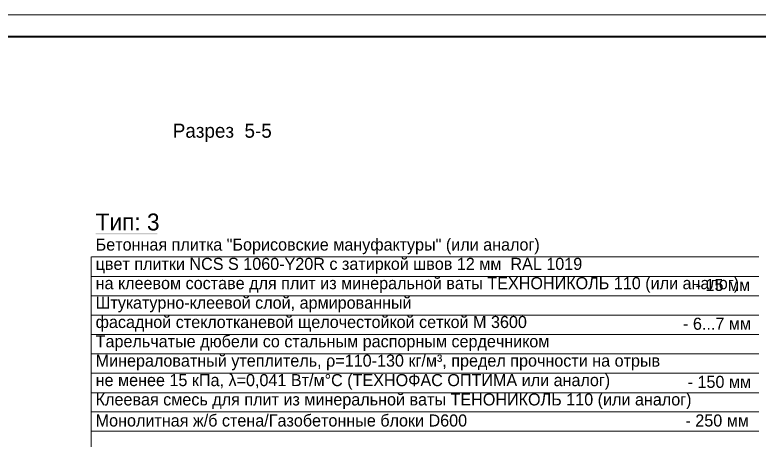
# Model space of a CAD drawing. Header units: millimetres. Extents: x -136833 to 49383, y -8033 to 344618.
# Drawn here: x -55198 to -37917, y 66180 to 76059 of the extents above; entities that cross this region are included whole.
import ezdxf

# ---------------------------------------------------------------- set-up
doc = ezdxf.new("R2010")
doc.units = ezdxf.units.MM
doc.layers.add('PDF _Геометрия', color=7, linetype='Continuous', true_color=0x1d1d1d)
doc.layers.add('PDF _Сплошная заливка', color=7, linetype='Continuous', true_color=0xffffff)
doc.layers.add('PDF _Текст', color=7, linetype='Continuous')

msp = doc.modelspace()

# ---------------------------------------------------------------- linework, layer by layer
at = {"layer": 'PDF _Геометрия', "color": 7, "lineweight": 18}
msp.add_lwpolyline([(-133207.6304183057, -8031.695598829233), (-133207.6304183057, 76058.68901655603), (45076.57221265367, 76058.68901655603)], dxfattribs=at)
at = {"layer": 'PDF _Геометрия', "color": 7, "lineweight": 40}
msp.add_lwpolyline([(-131209.583979415, 75559.17686692398), (44580.71092784949, 75559.17686692398), (44580.71092784949, -7533.461401820759), (-131209.583979415, -7533.461401820759)], dxfattribs=at)
at = {"layer": 'PDF _Геометрия', "color": 7, "lineweight": 9}
for points in [[(-53425.29868753588, 66385.9380928129), (-53425.29868753588, 70437.06915297145)], [(-53419.88037842854, 70436.69486682897), (-37921.57272599729, 70436.69486682897)], [(-53419.88037842854, 69983.70617617152), (-37921.57272599729, 69983.70617617152)], [(-53419.88037842854, 69534.98478099838), (-37921.57272599729, 69534.98478099838)], [(-53419.88037842854, 69086.2048755092), (-37921.57272599729, 69086.2048755092)], [(-53419.88037842854, 68633.2746951678), (-37921.57272599729, 68633.2746951678)], [(-53419.88037842854, 68184.4947896786), (-37921.57272599729, 68184.4947896786)], [(-53419.88037842854, 67735.77339450548), (-37921.57272599729, 67735.77339450548)], [(-53425.29868753588, 67232.56064531497), (-53425.29868753588, 58833.97674945303)], [(-53419.88037842854, 67282.78470384802), (-37921.57272599729, 67282.78470384802)], [(-53419.88037842854, 66834.06330867489), (-37921.57272599729, 66834.06330867489)], [(-53419.88037842854, 66385.28339733994), (-37921.57272599729, 66385.28339733994)]]:
    msp.add_lwpolyline(points, dxfattribs=at)
at = {"layer": 'PDF _Сплошная заливка', "color": 7, "lineweight": 0, "transparency": 33554559}
msp.add_solid([(-53325.12684003984, 70995.63395149863), (-51889.84195676661, 70995.63395149863), (-53325.12684003984, 70961.75996409601), (-51889.84195676661, 70961.75996409601)], dxfattribs=at)

# ---------------------------------------------------------------- texts
at = {"layer": 'PDF _Текст', "attachment_point": 4, "style": ''}
for s, insert, char_height in [('Разрез  5-5', (-51531.49084775294, 73318.77481026767), 327.1343851922111), ('Тип: 3', (-53322.15259857882, 71244.5490551945), 393.1484823330473), ('Бетонная плитка "Борисовские мануфактуры" (или аналог)', (-53322.15259857882, 70681.54753619968), 280.2619680032936), ('цвет плитки NCS S 1060-Y20R с затиркой швов 12 мм  RAL 1019', (-53322.15259857882, 70232.82383103216), 280.2619680032936), ('на клеевом составе для плит из минеральной ваты ТЕХНОНИКОЛЬ 110 (или аналог)', (-53322.15259857882, 69784.10012586461), 280.2619680032936), ('- 15 мм', (-39390.56423142439, 69784.10012586461), 280.2619680032936), ('Штукатурно-клеевой слой, армированный', (-53322.15259857882, 69331.14335085281), 280.2619680032936), ('фасадной стеклотканевой щелочестойкой сеткой М 3600', (-53322.15259857882, 68882.42072225442), 280.2619680032936), ('- 6...7 мм', (-39682.65896950838, 68882.42072225442), 280.2619680032936), ('Тарельчатые дюбели со стальным распорным сердечником', (-53322.15259857882, 68433.69701708689), 280.2619680032936), ('Минераловатный утеплитель, ρ=110-130 кг/м³, предел прочности на отрыв', (-53322.15259857882, 67984.97331191934), 280.2619680032936), ('не менее 15 кПа, λ=0,041 Вт/м°С (ТЕХНОФАС ОПТИМА или аналог)', (-53322.15259857882, 67532.01653690754), 280.2619680032936), ('- 150 мм', (-39576.82791712519, 67532.01653690754), 280.2619680032936), ('Клеевая смесь для плит из минеральной ваты ТЕНОНИКОЛЬ 110 (или аналог)', (-53322.15259857882, 67083.29363916686), 280.2619680032936), ('Монолитная ж/б стена/Газобетонные блоки D600', (-53322.15259857882, 66634.57074142617), 280.2619680032936), ('- 250 мм', (-39627.62475525639, 66634.57074142617), 280.2619680032936)]:
    msp.add_mtext(s, dxfattribs=dict(at, insert=insert, char_height=char_height))

doc.saveas('drawing.dxf')
